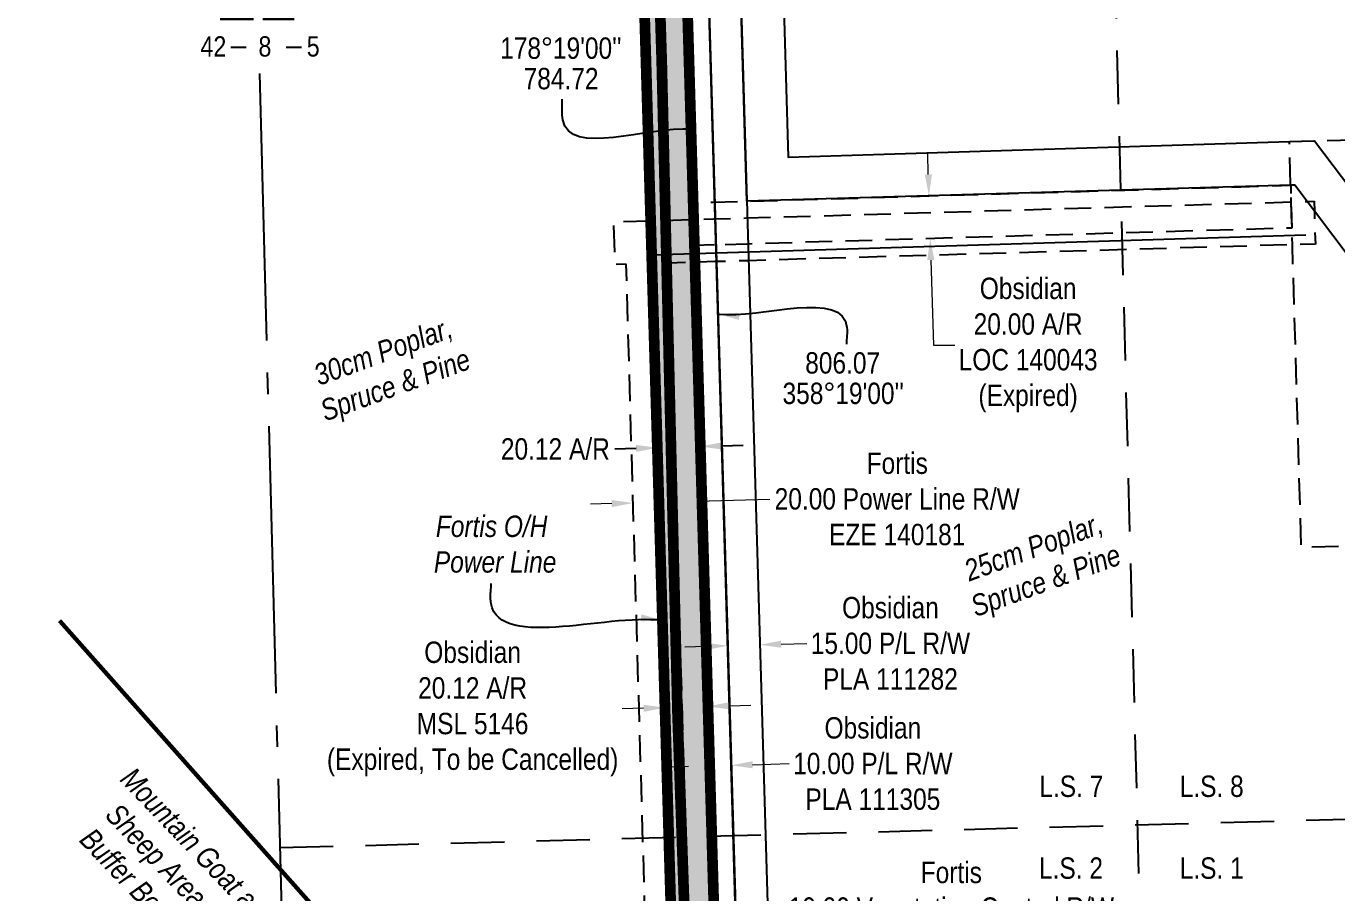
# Model space of a CAD drawing. Extents: x 628917 to 632031, y 5832159 to 5834819.
# Drawn here: x 628952 to 629565, y 5832645 to 5833050 of the extents above; entities that cross this region are included whole.
import ezdxf
from ezdxf.enums import TextEntityAlignment as Align

# ---------------------------------------------------------------- set-up
doc = ezdxf.new("R2010")
doc.units = 0
doc.header["$LTSCALE"] = 5
doc.header["$PDMODE"] = 34
doc.header["$PDSIZE"] = 0.03
for name, pattern in [('CENTERLINEX3', [5, 2.5, -1, 0.5, -1]), ('DASHDOT2', [12.7, 6.35, -3.175, 0, -3.175]), ('foc-ACCESSROAD', [3.75, 2.5, -1.25]), ('foc-FLOWLINE', [3.75, 2.5, -1.25]), ('foc-LSD', [8, 5, -3]), ('foc-QUARTERLINE', [33, 25, -3, 2, -3])]:
    doc.linetypes.add(name, pattern=pattern)
doc.layers.get('Defpoints').update_dxf_attribs({"color": 9})
for name, color, linetype in [('10', 1, 'Continuous'), ('9', 3, 'Continuous'), ('AS-POWER', 104, 'foc-POWER'), ('AS-POWER-T', 104, 'Continuous'), ('AS-ROADS', 254, 'Continuous'), ('AS-WILDLIFE', 131, 'DASHDOT2'), ('C-AR', 13, 'foc-ACCESSROAD'), ('C-RW', 13, 'Continuous'), ('F-EZE', 190, 'foc-FLOWLINE'), ('L-BD', 7, 'Continuous'), ('L-QSEC', 8, 'foc-QUARTERLINE'), ('L-SECLBL', 7, 'Continuous'), ('L-SECTION-LSD', 7, 'foc-LSD'), ('P-PROPOSED', 10, 'Continuous'), ('P-PROPOSED-H', 21, 'Continuous'), ('P-TXT', 4, 'Continuous'), ('T-BUSH-T', 110, 'Continuous')]:
    doc.layers.add(name, color=color, linetype=linetype)
doc.layers.add('AS-TRAPPER BOUNDARY', color=7, linetype='CENTERLINEX3', true_color=0xb85c00, transparency=0.6)
for name, color, linetype, lineweight in [('C-AR-T', 13, 'Continuous', 9), ('C-RW-T', 13, 'Continuous', 9), ('F-EZE-T', 190, 'Continuous', 9)]:
    doc.layers.add(name, color=color, linetype=linetype, lineweight=lineweight)
doc.styles.add('100L', font='ARIALN.TTF', dxfattribs={"height": 11})
doc.styles.add('240', font='ARIALN.TTF', dxfattribs={"height": 30})
doc.styles.add('80CG', font='ARIALN.TTF', dxfattribs={"height": 10})
doc.styles.add('80L', font='ARIALN.TTF', dxfattribs={"height": 10})
doc.styles.add('80LS', font='ARIALNI.TTF', dxfattribs={"height": 10})
doc.styles.add('foc-LtypeFont', font='ARIALN.TTF', dxfattribs={"height": 7.35})
doc.styles.add('SIMPLEX', font='ARIALN.TTF')
doc.linetypes.add('foc-POWER', pattern='A,6,-1,["P",foc-LtypeFont,S=0.2,R=0,X=-0.625,Y=-0.75],-1.24,4', length=12.24)
doc.dimstyles.new('Compass 5 000', dxfattribs={"dimscale": 5, "dimtxt": 9, "dimasz": 2, "dimexe": 0.2, "dimexo": 0.0625, "dimgap": 0.5, "dimtad": 0, "dimtih": 1, "dimtoh": 1, "dimzin": 0, "dimdsep": 46, "dimtxsty": '80CG', "dimcen": 0.1, "dimse1": 1, "dimse2": 1, "dimclrd": 256, "dimclrt": 256, "dimaunit": 1, "dimadec": 4, "dimazin": 0, "dimtfac": 0.06, "dimtofl": 0, "dimtmove": 0, "dimatfit": 1, "dimfxl": 0.2, "dimtolj": 1, "dimtzin": 0, "dimlwd": -1, "dimarcsym": 0})

# ---------------------------------------------------------------- blocks, each defined once
blk = doc.blocks.new('L-SECLBL')
at = {"layer": '9', "color": 7}
for p, q in [((-5.08, -27.83), (-12.29, -27.83)), ((20.7, -27.83), (13.5, -27.83))]:
    blk.add_line(p, q, dxfattribs=at)
at = {"layer": '10', "color": 2, "style": 'SIMPLEX'}
blk.add_attdef('SEC', text='', height=30, dxfattribs=at).set_placement((0, 0), align=Align.MIDDLE)
at = {"layer": '10', "color": 5, "style": '80L'}
blk.add_attdef('TWP', text='', height=9.5, dxfattribs=at).set_placement((-14.43, -27.37), align=Align.MIDDLE_RIGHT)
blk.add_attdef('RGE', text='', height=9.5, dxfattribs=at).set_placement((3.62, -27.37), align=Align.MIDDLE_CENTER)
blk.add_attdef('MER', text='', height=9.5, dxfattribs=at).set_placement((23.17, -27.37), align=Align.MIDDLE_LEFT)
blk = doc.blocks.new('*D34')
at = {"layer": 'Defpoints', "color": 0, "transparency": 16777216}
for p in [(629236.13, 5832827.06), (629236.37, 5832818.92), (629256.35, 5832819.5)]:
    blk.add_point(p, dxfattribs=at)
at = {"layer": 'F-EZE-T', "transparency": 16777216}
for p, q in [((629266.11, 5832827.94), (629300, 5832828.92)), ((629226.13, 5832826.77), (629216.14, 5832826.48))]:
    blk.add_line(p, q, dxfattribs=at)
for points in [[(629226.09, 5832828.44), (629226.18, 5832825.11), (629236.13, 5832827.06)], [(629266.07, 5832829.6), (629266.16, 5832826.27), (629256.12, 5832827.64)]]:
    blk.add_solid(points, dxfattribs=at)
at = {"layer": 'F-EZE-T', "transparency": 16777216, "insert": (629359.6, 5832828.92), "char_height": 10, "attachment_point": 5, "style": '80CG'}
blk.add_mtext('\\A1;Fortis\\P20.00 Power Line R/W\\PEZE 140181', dxfattribs=at)
blk = doc.blocks.new('*D35')
at = {"layer": 'Defpoints', "color": 0, "transparency": 16777216}
for p in [(629243.79, 5832635.66), (629244.43, 5832614.25), (629254.45, 5832614.55)]:
    blk.add_point(p, dxfattribs=at)
at = {"layer": 'F-EZE-T', "transparency": 16777216}
for p, q in [((629263.8, 5832636.26), (629306.95, 5832637.55)), ((629233.8, 5832635.36), (629223.8, 5832635.06))]:
    blk.add_line(p, q, dxfattribs=at)
for points in [[(629233.75, 5832637.02), (629233.85, 5832633.69), (629243.79, 5832635.66)], [(629263.75, 5832637.92), (629263.85, 5832634.59), (629253.8, 5832635.96)]]:
    blk.add_solid(points, dxfattribs=at)
at = {"layer": 'F-EZE-T', "transparency": 16777216, "insert": (629384.88, 5832637.55), "char_height": 10, "attachment_point": 5, "style": '80CG'}
blk.add_mtext('\\A1;Fortis\\P10.00 Vegetation Control R/W\\PEZE 870543', dxfattribs=at)
blk = doc.blocks.new('*D38')
at = {"layer": 'C-AR-T', "transparency": 16777216}
for p, q in [((629374.14, 5832980.65), (629373.85, 5832990.65)), ((629375.32, 5832940.68), (629376.49, 5832900.91)), ((629376.49, 5832900.91), (629386.49, 5832900.91))]:
    blk.add_line(p, q, dxfattribs=at)
for points in [[(629375.81, 5832980.7), (629372.48, 5832980.61), (629374.44, 5832970.66)], [(629376.98, 5832940.73), (629373.65, 5832940.63), (629375.02, 5832950.67)]]:
    blk.add_solid(points, dxfattribs=at)
at = {"layer": 'Defpoints', "color": 0, "transparency": 16777216}
for p in [(629361.61, 5832970.28), (629362.2, 5832950.3), (629375.02, 5832950.67)]:
    blk.add_point(p, dxfattribs=at)
at = {"layer": 'C-AR-T', "transparency": 16777216, "insert": (629420.79, 5832900.91), "char_height": 10, "attachment_point": 5, "style": '80CG'}
blk.add_mtext('\\A1;Obsidian\\P20.00 A/R\\PLOC 140043\\P(Expired)', dxfattribs=at)
blk = doc.blocks.new('*D39')
at = {"layer": 'C-AR-T', "transparency": 16777216}
for p, q in [((629241.02, 5832731.05), (629231.02, 5832730.75)), ((629281.12, 5832732.23), (629291.11, 5832732.52))]:
    blk.add_line(p, q, dxfattribs=at)
for points in [[(629240.97, 5832732.71), (629241.07, 5832729.38), (629251.02, 5832731.34)], [(629281.07, 5832733.89), (629281.16, 5832730.56), (629271.12, 5832731.93)]]:
    blk.add_solid(points, dxfattribs=at)
at = {"layer": 'Defpoints', "color": 0, "transparency": 16777216}
for p in [(629250.69, 5832742.54), (629270.79, 5832743.13), (629251.02, 5832731.34)]:
    blk.add_point(p, dxfattribs=at)
at = {"layer": 'C-AR-T', "transparency": 16777216, "insert": (629161.09, 5832730.75), "char_height": 10, "attachment_point": 5, "style": '80CG'}
blk.add_mtext('\\A1;Obsidian\\P20.12 A/R\\PMSL 5146\\P(Expired, To be Cancelled)', dxfattribs=at)
blk = doc.blocks.new('*D46')
at = {"layer": 'C-RW-T', "transparency": 16777216}
for p, q in [((629270.35, 5832760), (629260.36, 5832759.71)), ((629305.33, 5832761.03), (629317.33, 5832761.38))]:
    blk.add_line(p, q, dxfattribs=at)
for points in [[(629270.3, 5832761.67), (629270.4, 5832758.34), (629280.35, 5832760.3)], [(629305.28, 5832762.7), (629305.38, 5832759.37), (629295.34, 5832760.74)]]:
    blk.add_solid(points, dxfattribs=at)
at = {"layer": 'Defpoints', "color": 0, "transparency": 16777216}
for p in [(629280.13, 5832767.77), (629295.12, 5832768.21), (629295.34, 5832760.74)]:
    blk.add_point(p, dxfattribs=at)
at = {"layer": 'C-RW-T', "transparency": 16777216, "insert": (629356.42, 5832761.38), "char_height": 10, "attachment_point": 5, "style": '80CG'}
blk.add_mtext('\\A1;Obsidian\\P15.00 P/L R/W\\PPLA 111282', dxfattribs=at)
blk = doc.blocks.new('*D47')
at = {"layer": 'C-RW-T', "transparency": 16777216}
for p, q in [((629291.99, 5832704.65), (629309.12, 5832705.16)), ((629261.94, 5832703.77), (629251.95, 5832703.48))]:
    blk.add_line(p, q, dxfattribs=at)
for points in [[(629261.89, 5832705.44), (629261.99, 5832702.1), (629271.94, 5832704.06)], [(629291.94, 5832706.32), (629292.04, 5832702.99), (629281.99, 5832704.36)]]:
    blk.add_solid(points, dxfattribs=at)
at = {"layer": 'Defpoints', "color": 0, "transparency": 16777216}
for p in [(629281.99, 5832704.36), (629272.31, 5832691.51), (629282.36, 5832691.81)]:
    blk.add_point(p, dxfattribs=at)
at = {"layer": 'C-RW-T', "transparency": 16777216, "insert": (629348.21, 5832705.16), "char_height": 10, "attachment_point": 5, "style": '80CG'}
blk.add_mtext('\\A1;Obsidian\\P10.00 P/L R/W\\PPLA 111305', dxfattribs=at)
blk = doc.blocks.new('*D88')
at = {"layer": 'Defpoints', "color": 0, "transparency": 16777216}
for p in [(629247.5, 5832852.87), (629247.53, 5832852), (629267.63, 5832852.59)]:
    blk.add_point(p, dxfattribs=at)
at = {"layer": 'P-TXT', "transparency": 16777216}
for p, q in [((629237.51, 5832852.58), (629227.51, 5832852.28)), ((629277.6, 5832853.76), (629287.6, 5832854.05))]:
    blk.add_line(p, q, dxfattribs=at)
for points in [[(629237.46, 5832854.24), (629237.56, 5832850.91), (629247.5, 5832852.87)], [(629277.56, 5832855.42), (629277.65, 5832852.09), (629267.61, 5832853.46)]]:
    blk.add_solid(points, dxfattribs=at)
at = {"layer": 'P-TXT', "transparency": 16777216, "insert": (629199.78, 5832852.28), "char_height": 10, "attachment_point": 5, "style": '80CG'}
blk.add_mtext('\\A1;20.12 A/R', dxfattribs=at)

msp = doc.modelspace()

# ---------------------------------------------------------------- hatches: boundary and pattern name
at = {"layer": 'P-PROPOSED-H'}
h = msp.add_hatch(color=256, dxfattribs=at)
h.dxf.hatch_style = 1
h.paths.add_polyline_path([(629232.907, 5834034.619), (629277.129, 5832529.427), (629257.023, 5832528.901), (629212.802, 5834034.055)])

# ---------------------------------------------------------------- linework, layer by layer
at = {"layer": 'AS-POWER', "flags": 128}
for points in [[(629006.966, 5832159.379), (629177.329, 5832337.343), (629242.08, 5832402.77), (629229.239, 5832466.103), (629256.61, 5832526.99), (629254.112, 5832628.206), (629237.58, 5833172.691), (629213.006, 5834000.672), (629212.296, 5834013.883), (629163.794, 5834155.467), (629161.199, 5834265.858), (629144.129, 5834762.238), (629160.563, 5834800.622)], [(629244.552, 5832943.073), (629550.699, 5832952.425)]]:
    msp.add_lwpolyline(points, dxfattribs=at)
at = {"layer": 'AS-ROADS', "const_width": 5, "flags": 128}
msp.add_lwpolyline([(629166.762, 5832335.277), (629204.301, 5832373.678), (629226.991, 5832401.003), (629245.91, 5832437.826), (629259.685, 5832477.254), (629264.076, 5832520.986), (629260.463, 5832626.208), (629256.896, 5832728.034), (629254.462, 5832826.897), (629252.265, 5832917.658), (629249.516, 5833032.985), (629245.744, 5833155.303)], dxfattribs=at)
at = {"layer": 'AS-TRAPPER BOUNDARY', "color": 114, "true_color": 0x008f47, "const_width": 4.998, "flags": 128}
msp.add_lwpolyline([(628954.893, 5833275.884), (629054.824, 5833278.535), (629233.945, 5833283.286), (629236.626, 5833221.115), (629256.963, 5832528.91), (629213.352, 5832527.774), (629214.93, 5832467.214), (629214.14, 5832467.177), (629207.484, 5832466.836), (629076.395, 5832460.114), (628976.528, 5832454.992)], dxfattribs=at)
msp.add_lwpolyline([(629863.959, 5833086.628), (629883.467, 5832351.918), (629753.191, 5832310.97), (629427.117, 5832468.544), (629336.885, 5832465.836), (629335.189, 5832530.948), (629277.069, 5832529.434), (629256.702, 5833222.665), (629265.876, 5833222.927), (629280.953, 5833223.359), (629300.943, 5833223.931), (629377.456, 5833226.122), (629377.171, 5833246.509), (629858.966, 5833260.209), (629863.959, 5833086.628)], close=True, dxfattribs=at)
at = {"layer": 'AS-WILDLIFE', "const_width": 2, "flags": 128}
msp.add_lwpolyline([(628967.976, 5832772.037), (629244.051, 5832460.917)], dxfattribs=at)
at = {"layer": 'C-AR', "flags": 128}
for points in [[(629276.886, 5832537.725), (629277.129, 5832529.427), (629335.189, 5832530.948), (629338.38, 5832409.111), (629216.543, 5832405.92), (629213.352, 5832527.774), (629257.023, 5832528.901), (629212.802, 5834034.055), (629232.907, 5834034.619), (629276.886, 5832537.725)], [(629678.396, 5832809.979), (629548.495, 5832806.179), (629544.354, 5832947.857), (629544.126, 5832955.641), (629543.766, 5832967.846), (629543.536, 5832975.626), (629542.934, 5832996.036), (629554.668, 5832996.381), (629672.839, 5832999.855), (629678.396, 5832809.979)], [(629274.067, 5832947.709), (629264.788, 5832947.437), (629264.201, 5832967.421), (629273.468, 5832967.693), (629289.242, 5832968.156), (629543.536, 5832975.626), (629543.766, 5832967.846), (629544.126, 5832955.641), (629289.328, 5832948.157), (629274.067, 5832947.709)]]:
    msp.add_lwpolyline(points, close=True, dxfattribs=at)
at = {"layer": 'C-RW'}
msp.add_lwpolyline([(629264.126, 5833312.505), (629275.07, 5832939.935), (629275.07, 5832939.935), (629286.878, 5832538.023), (629276.353, 5832537.709), (629269.08, 5832537.491), (629256.245, 5832537.107), (629246.871, 5832536.826), (629244.563, 5832536.757), (629235.414, 5832536.498), (629222.478, 5832528.011), (629203.444, 5832527.481), (629232.283, 5832546.4), (629244.272, 5832546.759), (629251.415, 5832546.973), (629255.945, 5832547.109), (629263.365, 5832547.331), (629264.266, 5832547.181), (629276.532, 5832547.724), (629254.071, 5833312.207)], dxfattribs=at)
for points in [[(629302.776, 5832507.497), (629287.788, 5832507.057), (629264.124, 5833312.503), (629279.112, 5833312.943), (629302.776, 5832507.497)], [(629306.12, 5833074.462), (629308.639, 5832988.732), (629542.934, 5832996.036), (629554.668, 5832996.381), (629623.074, 5832906.01), (629607.114, 5832893.969), (629554.618, 5832963.549), (629551.21, 5832968.065), (629545.463, 5832975.682), (629543.536, 5832975.626), (629289.242, 5832968.156), (629279.943, 5833284.657), (629299.928, 5833285.245), (629306.12, 5833074.462)]]:
    msp.add_lwpolyline(points, close=True, dxfattribs=at)
at = {"layer": 'L-QSEC'}
msp.add_line((629061.428, 5833027.959), (629081.632, 5832261.363), dxfattribs=at)
at = {"layer": 'L-SECTION-LSD'}
for p, q in [((629461.234, 5833078.607), (629482.566, 5832272.008)), ((629070.971, 5832665.883), (629872.763, 5832687.247))]:
    msp.add_line(p, q, dxfattribs=at)
at = {"layer": 'P-PROPOSED'}
msp.add_lwpolyline([(629232.907, 5834034.619), (629277.129, 5832529.427), (629257.023, 5832528.901), (629212.802, 5834034.055)], close=True, dxfattribs=at)

# ---------------------------------------------------------------- block references
at = {"layer": 'L-SECLBL', "xscale": 0.99966032, "yscale": 0.99966032, "zscale": 0.99966032}
msp.add_blockref('L-SECLBL', (629060.375, 5833067.929), dxfattribs=at).add_auto_attribs({'SEC': '21', 'TWP': '42', 'RGE': '8', 'MER': '5'})

# ---------------------------------------------------------------- texts
at = {"layer": 'AS-POWER-T', "insert": (629139.745, 5832821.161), "char_height": 9.99241, "attachment_point": 1, "style": '80L'}
msp.add_mtext_dynamic_manual_height_columns('\\pi4.1533;{\\fArial Narrow|b0|i1|c0|p34;Fortis O/H\\P\\pi0.0602; Power Line}', width=60.27934, gutter_width=49.979, heights=[0], dxfattribs=at)
at = {"layer": 'AS-WILDLIFE', "insert": (629019.936, 5832653.071), "char_height": 10, "attachment_point": 5, "rotation": 313.753354, "style": '240'}
msp.add_mtext_dynamic_manual_height_columns('{\\fArial Narrow|b0|i1|c0|p34;Mountain Goat and\\PSheep Area and\\PBuffer Boundary}', width=98.11501, gutter_width=45, heights=[0], dxfattribs=at)
at = {"layer": 'L-BD', "style": '80L'}
for s, p in [("178°19'00''", (629202.337, 5833039.772)), ('784.72', (629202.45, 5833025.528)), ('806.07', (629334.101, 5832892.584)), ("358°19'00''", (629334.352, 5832878.341))]:
    msp.add_text(s, height=9.9966, dxfattribs=at).set_placement(p, align=Align.MIDDLE)
at = {"layer": 'T-BUSH-T', "char_height": 9.9966, "width": 73.02198, "attachment_point": 2, "rotation": 20, "style": '80LS'}
for s, insert in [('30cm Poplar,\\PSpruce & Pine', (629117.515, 5832902.71)), ('25cm Poplar,\\PSpruce & Pine', (629421.594, 5832811.236))]:
    msp.add_mtext(s, dxfattribs=dict(at, insert=insert))

# ---------------------------------------------------------------- dimensions: what is measured, and where the dimension line sits
at = {"layer": 'C-AR-T'}
for base, p1, p2, angle, text, picture, middle in [((629375.025, 5832950.674), (629361.615, 5832970.282), (629362.202, 5832950.298), 271.682269, 'Obsidian\\P20.00 A/R\\PLOC 140043\\P(Expired)', '*D38', (629420.787, 5832900.915)), ((629251.015, 5832731.342), (629270.791, 5832743.132), (629250.686, 5832742.541), 181.682866, 'Obsidian\\P20.12 A/R\\PMSL 5146\\P(Expired, To be Cancelled)', '*D39', (629161.085, 5832730.754))]:
    dim = msp.add_linear_dim(base=base, p1=p1, p2=p2, angle=angle, text=text, dimstyle='Compass 5 000', dxfattribs=at)
    dim.commit()
    dim.dimension.update_dxf_attribs({"geometry": picture, "text_midpoint": middle, "dimtype": 161})
at = {"layer": 'C-RW-T'}
for base, p1, p2, text, picture, middle in [((629295.336, 5832760.738), (629280.128, 5832767.772), (629295.116, 5832768.212), 'Obsidian\\P15.00 P/L R/W\\PPLA 111282', '*D46', (629356.416, 5832761.384)), ((629281.991, 5832704.36), (629272.307, 5832691.512), (629282.36, 5832691.807), 'Obsidian\\P10.00 P/L R/W\\PPLA 111305', '*D47', (629348.206, 5832705.157))]:
    dim = msp.add_linear_dim(base=base, p1=p1, p2=p2, angle=1.682866, text=text, dimstyle='Compass 5 000', dxfattribs=at)
    dim.commit()
    dim.dimension.update_dxf_attribs({"geometry": picture, "text_midpoint": middle, "dimtype": 161})
at = {"layer": 'F-EZE-T'}
dim = msp.add_linear_dim(base=(629236.129, 5832827.064), p1=(629256.355, 5832819.499), p2=(629236.366, 5832818.918), angle=181.663979, text='Fortis\\P20.00 Power Line R/W\\PEZE 140181', dimstyle='Compass 5 000', dxfattribs=at)
dim.commit()
dim.dimension.update_dxf_attribs({"geometry": '*D34', "text_midpoint": (629359.597, 5832828.92), "dimtype": 161})
at = {"layer": 'P-TXT'}
dim = msp.add_aligned_dim(p1=(629267.635, 5832852.589), p2=(629247.53, 5832851.998), distance=-0.874, text='20.12 A/R', dimstyle='Compass 5 000', dxfattribs=at)
dim.commit()
dim.dimension.update_dxf_attribs({"geometry": '*D88', "text_midpoint": (629199.778, 5832852.284)})

# ---------------------------------------------------------------- leaders
at = {"layer": 'AS-POWER-T', "path_type": 1}
msp.add_leader([(629249.743, 5832772.096), (629169.476, 5832782.178), (629169.823, 5832789.405)], dimstyle='Compass 5 000', override={"dimgap": 0.5, "dimtad": 0}, dxfattribs=at)
at = {"layer": 'L-BD', "path_type": 1}
for points in [[(629263.251, 5833001.805), (629203.225, 5833006.198), (629202.995, 5833015.85)], [(629275.792, 5832915.359), (629336.107, 5832909.098), (629335.819, 5832901.318)]]:
    msp.add_leader(points, dimstyle='Compass 5 000', override={"dimgap": 0.5, "dimtad": 0}, dxfattribs=at)

# ---------------------------------------------------------------- next in the draw order: texts
at = {"layer": 'L-SECTION-LSD', "char_height": 9.9966, "attachment_point": 1, "style": '100L', "bg_fill": 3, "box_fill_scale": 1.5, "bg_fill_color": 256, "bg_fill_transparency": 0}
for s, width, insert in [('\\pi2.3158;L.S. 7', 30.88047, (629423.718, 5832699.594)), ('L.S. 8', 30.40114, (629491.655, 5832699.594)), ('\\pi2.1501;L.S. 2', 30.65342, (629423.718, 5832661.322)), ('L.S. 1', 29.99119, (629491.655, 5832661.322))]:
    msp.add_mtext_dynamic_manual_height_columns(s, width=width, gutter_width=55, heights=[0], dxfattribs=dict(at, insert=insert))

# ---------------------------------------------------------------- next in the draw order: linework, layer by layer
at = {"layer": 'F-EZE', "flags": 128}
msp.add_lwpolyline([(629252.875, 5832939.283), (629264.261, 5832547.358), (629264.274, 5832546.924), (629263.365, 5832547.331), (629255.837, 5832550.702), (629253.545, 5832551.729), (629251.415, 5832546.973), (629246.871, 5832536.826), (629244.701, 5832531.982), (629244.563, 5832536.757), (629244.272, 5832546.759), (629232.887, 5832938.694), (629227.723, 5832938.544), (629227.134, 5832958.532), (629243.592, 5832959.016), (629263.701, 5832959.606), (629273.702, 5832959.9), (629288.97, 5832960.349), (629543.766, 5832967.846), (629551.21, 5832968.066), (629554.482, 5832968.161), (629554.618, 5832963.549), (629555.07, 5832948.172), (629544.354, 5832947.857), (629289.558, 5832940.36), (629274.301, 5832939.912), (629264.3, 5832939.618), (629252.875, 5832939.283)], close=True, dxfattribs=at)

# ---------------------------------------------------------------- next in the draw order: dimensions: what is measured, and where the dimension line sits
at = {"layer": 'F-EZE-T'}
dim = msp.add_linear_dim(base=(629243.791, 5832635.656), p1=(629254.447, 5832614.548), p2=(629244.433, 5832614.248), angle=181.717703, text='Fortis\\P10.00 Vegetation Control R/W\\PEZE 870543', dimstyle='Compass 5 000', dxfattribs=at)
dim.commit()
dim.dimension.update_dxf_attribs({"geometry": '*D35', "text_midpoint": (629384.879, 5832637.549), "dimtype": 161})

doc.saveas('drawing.dxf')
